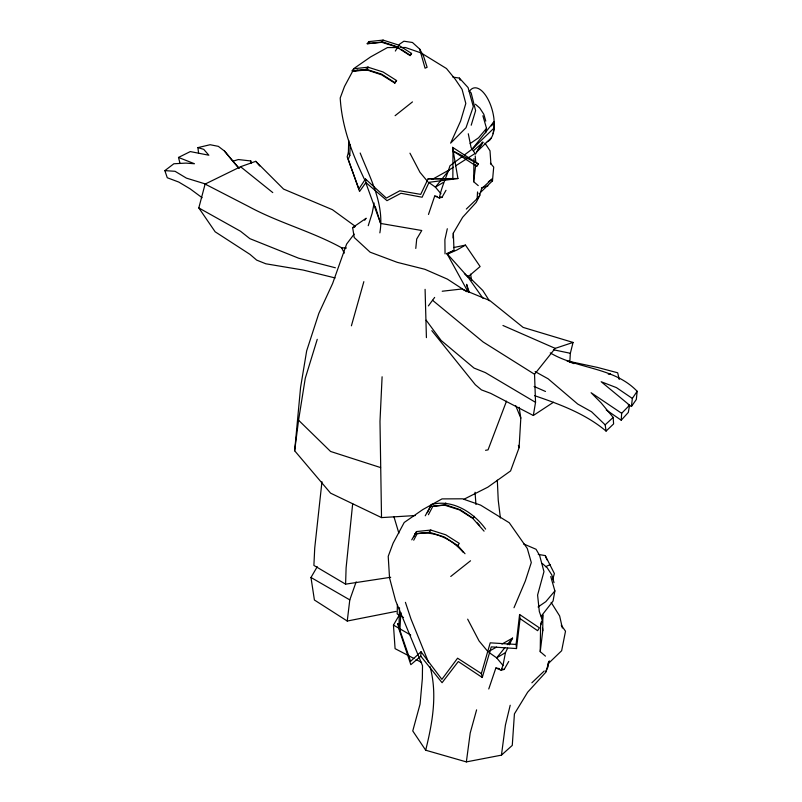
<?xml version="1.0" encoding="UTF-8"?>
<svg xmlns="http://www.w3.org/2000/svg" width="802" height="802" viewBox="0 0 802 802"><rect width="100%" height="100%" fill="white"/><g stroke="black" fill="none" stroke-linecap="round" stroke-linejoin="round"><path stroke-width="1.2" d="M540.237 651.675L542.774 630.663L542.804 614.773L542.373 620.247L540.588 625.279L540.237 651.675L545.45 656.136M493.09 133.643L494.062 128.049L494.092 121.563L472.167 149.142L464.438 154.926M478.243 185.623L473.671 181.723L473.972 158.545M397.391 604.548L397.17 613.931L403.526 617.51M452.569 147.347L452.99 150.987L476.829 166.445L478.373 163.929L452.569 147.347L457.932 178.515L428.148 178.746L420.719 194.375L399.827 190.776L386.333 198.084L365.501 179.006L358.885 188.901L347.166 156.831L348.379 152.611L348.72 140.44M390.704 577.27L345.592 584.157L346.103 567.806L352.68 503.686M400.82 612.558L399.917 629.941L398.965 626.001L399.516 607.776M365.501 179.006L365.902 182.545L359.557 191.488L348.238 159.297L349.812 155.488L350.173 144.42M382.103 376.78L379.988 421.411L381.521 517.601L415.225 515.556M520.077 618.633L537.621 630.693L539.375 627.826L519.596 614.492L520.077 618.633L516.518 648.557L491.265 646.883L482.273 677.489L458.303 661.54L442.082 682.702L420.799 656.206L421.02 651.765L410.614 661.309L397.602 623.575L398.965 626.001M463.626 499.415L487.817 487.185L510.583 470.924L519.094 447.686L520.809 418.083L519.135 407.286M453.04 238.004L453.33 233.101L462.614 217.312L476.188 202.405L479.877 195.307L479.015 193.212M569.821 362.033L570.342 353.291L573.049 342.434L523.145 327.406L489.892 300.61L461.731 289.001L442.223 291.236M466.323 209.051L477.14 198.706L477.551 191.939M606.262 409.962L621.219 420.208L621.66 413.301L629.58 405.19L601.179 381.742L616.417 387.607L632.337 398.434L631.455 406.474L628.227 404.9M381.521 517.601L330.564 493.14L294.655 450.764L300.58 387.386L306.675 350.825L318.835 313.382L332.63 283.477L346.634 244.049L354.143 234.124M379.857 232.861C384.729 204.49 370.273 178.485 360.178 153.012M480.709 192.209L492.468 180.881L493.711 167.067L490.433 163.287M550.242 352.9C577.791 369.291 614.001 367.015 637.149 391.276L636.337 399.476L631.455 406.474M415.777 248.44L416.709 239.006L421.772 230.505L380.639 223.447L365.742 182.605M516.518 648.557L516.087 644.437L519.596 614.492M396.038 611.405L347.246 621.039L349.792 599.886L356.148 581.861M473.671 181.723L475.756 164.49M294.655 450.764L298.565 420.218L305.271 378.263L317.251 339.326M513.992 607.746L525.33 580.999L531.295 562.553L527.295 548.468L509.27 522.764L480.619 505.13L462.523 498.814L442.022 498.894L422.814 509.561L404.208 522.483L393.11 543.195L388.218 556.317L389.531 577.841L395.566 600.578L422.514 665.71L422.353 678.542L420.068 704.096L412.759 730.953L425.682 750.211L466.363 761.9L501.45 755.143L505.41 725.088L510.202 705.249M466.363 761.9L470.203 733.038L476.599 709.86M428.479 214.455L434.704 196.049L439.336 198.004C441.521 186.746 446.704 176.56 449.952 165.783L462.503 156.38M321.953 481.761L314.735 547.956L313.893 565.42L345.592 584.157M431.827 330.645L475.315 384.729L481.441 389.882L490.704 393.361L533.33 415.486L535.536 402.343L534.543 374.273L555.195 348.369L573.049 342.434M629.58 405.19L628.317 412.408L621.219 420.208M485.731 132.811L486.523 128.37L482.894 115.769M550.753 576.558L554.884 590.924L553.069 601.039L541.23 616.167M374.143 203.006L372.148 213.282L368.238 225.703M488.759 688.968L495.857 668.006L501.13 670.231L502.974 665.399L505.46 652.638L507.646 648.166M540.588 625.279L541.33 621.781M425.682 750.211C432.428 723.013 437.611 694.221 430.012 666.602M447.305 228.74L444.889 239.638L445.05 253.873M335.146 277.953L303.076 270.033L265.833 263.788L256.65 260.099L250.023 254.404L215.147 231.788L198.806 207.929L205.111 184.079L240.56 166.726L255.778 161.312L283.577 189.092L332.399 209.673L355.436 226.435M501.45 755.143L512.277 745.389L514.423 713.87L527.646 692.216L545.53 672.527L549.39 660.958L548.127 663.094M351.406 325.802L363.847 281.652M552.728 579.375L554.382 573.56L545.27 555.596L538.272 554.413M482.273 677.489L481.36 673.57L490.222 642.833L516.087 644.437M471.205 125.222L475.606 110.666L471.165 92.962L469.37 91.207M506.493 401.17L488.027 449.892L485.551 450.293M352.158 70.847L366.795 69.433L368.078 67.208L353.802 68.721L352.158 70.847L367.015 69.974L381.582 74.817L394.744 83.087L396.579 80.551L383.025 71.959L368.078 67.208L367.015 69.974L354.324 71.027L357.762 70.075M545.53 672.527L548.047 666.733L547.796 664.256M509.29 644.818L512.568 638.121L501.932 644.076M367.186 43.719L381.822 42.306L396.659 47.017L410.093 55.579L411.566 53.443L398.023 44.852L383.065 40.1L368.8 41.614L367.186 43.719L381.672 42.115M411.767 539.846L416.529 531.566L430.794 530.052L445.752 534.804L459.295 543.395L457.782 545.561L465.02 553.741M413.912 536.728L416.529 531.566M425.24 515.796L431.516 504.458C452.699 499.014 473.571 512.438 485.631 529.109M427.336 512.709L431.516 504.458M413.722 540.197L417.04 533.871C434.203 530.272 452.168 539.265 463.105 552.267M428.418 514.724L432.849 506.293L445.551 504.819L458.995 509.29M381.822 42.306L383.065 40.1M429.912 506.563L444.539 505.14L445.792 502.944M439.336 198.004L442.012 197.312L446.002 190.305M482.413 142.064L475.546 154.124L471.085 147.548L468.288 133.764M491.636 125.884L494.092 121.563M501.13 670.231L504.177 669.439L508.729 661.46M414.885 533.691L429.511 532.277L430.794 530.052M347.246 621.039L314.404 600.006L310.975 577.48L317.231 566.733M413.852 658.432L395.085 648.658L393.451 625.099L399.707 614.352M395.336 51.047L399.617 44.14L403.897 41.213L412.449 42.486L419.636 49.002L423.516 56.08L427.125 67.278L425.06 68.2L419.636 49.002M632.337 398.434L637.149 391.276M410.093 55.579L411.566 53.443M484.077 531.155L472.809 518.423L474.293 516.288L473.27 518.353L460.117 509.661M394.744 83.087L396.579 80.551M428.388 305.893L434.654 297.422M364.669 220.219L366.163 218.234L352.649 227.588L354.223 237.512L370.123 252.179L397.221 262.334L424.89 269.302L447.356 279.106L466.604 291.647M477.14 198.706L479.526 195.658L481.591 188.681L492.338 178.896L492.468 180.881M453.491 167.197L449.381 169.813L435.406 187.147L440.95 193.753M504.989 647.525L496.649 657.861L502.974 665.399M507.265 644.698L512.568 638.121M486.523 128.37L478.563 137.804L470.152 143.568M554.884 590.924L545.811 601.67L538.072 606.974M548.257 663.625L561.651 650.723L565.51 631.224L561.24 625.149M472.167 149.142L494.062 128.049M491.255 137.944L476.889 151.768L483.205 142.235L473.32 150.836M531.866 682.813L544.197 671.033M534.563 395.667C559.756 404.238 585.46 413.742 606.081 431.085L613.6 423.917L613.179 417.411L601.119 402.875L591.104 392.729L621.66 413.301M606.081 431.085L605.159 424.839L613.179 417.411M420.799 656.206L410.835 664.668L398.253 626.913L399.917 629.941M395.105 115.689L412.469 101.904M450.754 576.468L470.533 560.778M202.114 197.713L190.114 188.831L178.746 182.054L167.267 177.743L164.851 170.625L173.854 163.768L185.833 163.107L194.465 163.738L178.495 157.443L180.029 163.438M488.328 181.843L492.338 178.896M533.33 415.486L553.48 402.253M455.556 165.894L475.105 153.483M443.135 182.555L435.406 187.147L428.839 182.495M505.46 652.638L496.649 657.861L489.05 652.487M432.138 179.468L449.381 169.813M489.17 651.214L496.608 647.054M178.495 157.443L190.295 151.578L208.831 155.217L203.738 149.352L197.904 147.618L198.615 153.372M447.295 253.943L454.012 250.615L453.33 233.101M545.701 566.693L550.102 564.588M482.994 298.344L467.867 276.931L480.117 266.545L465.481 245.101L456.779 250.074L447.195 254.154M468.027 291.868L446.904 253.492L453.381 250.625M197.904 147.618L210.114 144.721L218.334 146.345L224.42 150.997L232.78 161.252L238.344 159.548L250.775 160.951L250.986 163.357M481.461 187.828L487.927 185.874M365.782 67.849L368.078 67.208M453.631 247.557L465.481 245.101M352.649 227.588L354.725 227.207M608.267 374.163L610.412 373.842M457.932 178.515L429.07 182.305L422.113 197.232L400.96 193.272L386.985 200.66L365.902 182.545M398.243 47.539L387.436 47.569L370.574 56.942L354.243 68.29L344.499 86.466L340.208 97.994C341.863 126.726 352.048 153.473 364.369 179.167M400.639 47.529L405.441 47.508L420.188 52.641M428.148 178.746L452.849 178.976L452.99 150.987L478.373 163.929M205.111 184.079L248.74 206.555C278.495 222.715 311.868 231.417 341.642 247.798L346.444 247.998M164.851 170.625L175.057 171.297L186.445 178.144L206.134 184.179M452.899 77.102L459.386 78.085L468.087 87.578L473.3 106.596L466.012 127.729L450.624 143.147L460.589 121.102L465.812 103.468L462.072 89.343L455.185 79.177L446.473 68.531L421.331 53.062M434.704 196.049L437.14 196.47M439.576 196.891L442.012 197.312M495.857 668.006L499.425 668.617M501.801 669.028L504.177 669.439M553.45 349.772L570.342 353.291M335.376 267.778L298.695 258.224L249.883 238.665L240.53 231.257L198.806 207.929M366.795 69.433L381.632 74.145L395.065 82.716M444.539 505.14L459.386 509.861L472.809 518.423M429.511 532.277L444.348 536.989L457.782 545.561M380.599 467.576L330.564 451.456L298.565 420.218M382.825 41.975L396.268 46.446M573.991 363.637L567.044 360.92L597.52 367.436L617.69 372.79L619.234 379.456M523.495 543.876L536.037 549.26L539.626 555.445L543.967 571.625L537.591 595.054L539.335 611.585L542.373 620.247M502.954 325.482L555.195 348.369M534.112 386.464L545.49 391.466M416.068 659.585L421.581 662.452M535.134 371.597L548.107 378.795L577.711 404.038L591.545 411.757L605.159 424.839M310.975 577.48L349.792 599.886M393.451 625.099L410.704 635.054M535.536 402.343L485.31 372.579L474.042 368.078L441.11 340.449L426.153 320.188M534.543 374.273L483.135 341.983L432.569 300.289M481.36 673.57L457.581 658.201L441.882 679.354L421.02 651.765M397.391 46.817L399.416 48.16M401.441 49.493L410.544 55.508M240.56 166.726L272.77 192.59M475.446 104.26L479.776 108.049L483.817 114.275L485.771 121.102M542.262 563.455L547.195 567.766L551.786 574.864L554.022 582.633M464.358 273.562L467.867 276.931L446.904 253.492M467.646 275.607L482.814 290.504L489.37 300.79M477.3 522.874L479.726 525.591M232.78 161.252L239.056 168.44M224.42 150.997L238.916 168.079M255.778 161.312L259.708 165.984M427.897 181.833L419.967 172.3L409.952 153.182M488.097 651.815L479.075 640.958L467.666 619.174M368.8 41.614L370.123 43.448M484.969 143.097L490.012 150.806L490.934 164.24M551.154 602.422L559.666 615.996L562.352 628.006M348.379 152.611L349.812 155.488M341.642 247.798L344.299 253.141M515.646 405.551L520.809 418.083M428.438 662.081L410.975 618.984L405.421 602.342M545.27 555.596L546.924 559.816M459.386 78.085L460.158 80.17M469.35 292.489L466.604 284.319L468.378 291.878M375.226 206.415L380.639 223.447M518.363 445.31L519.094 447.686M393.912 516.628L398.875 533.19M470.563 274.144L471.616 280.189M542.553 628.257L542.774 630.663M475.205 155.959L475.786 162.044M475.035 492.238L475.957 504.518M497.32 480.147L498.232 500.157L500.398 517.992M425.09 289.342L426.413 337.632M250.775 160.951L250.815 163.077M469.3 91.548A27.649 12.722 76.3 0 1 483.175 92.24A27.649 12.722 76.3 0 1 493.872 118.145C494.523 125.423 494.824 133.633 490.122 139.738A27.649 12.722 76.3 0 1 487.215 141.623"/></g></svg>
